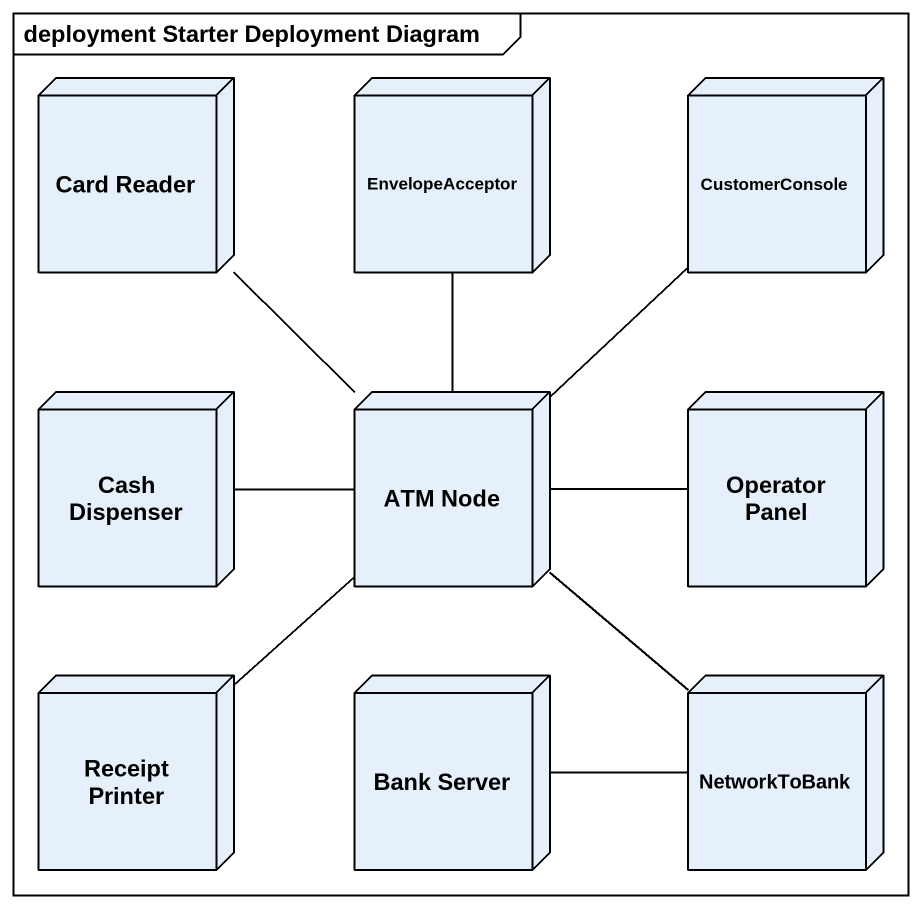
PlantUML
@startuml
mainframe deployment Starter Deployment Diagram
node "Card Reader" as Card_Reader
node EnvelopeAcceptor
node CustomerConsole
node "Cash Dispenser" as Cash_Dispenser
node "ATM Node" as ATM_Node
node "Operator Panel" as Operator_Panel
node "Receipt Printer" as Receipt_Printer
node "Bank Server" as Bank_Server
node NetworkToBank
Card_Reader -- ATM_Node
EnvelopeAcceptor -- ATM_Node
CustomerConsole -- ATM_Node
Cash_Dispenser -right- ATM_Node
ATM_Node -- NetworkToBank
Operator_Panel -left- ATM_Node
Receipt_Printer -up- ATM_Node
NetworkToBank -left- Bank_Server
@enduml
